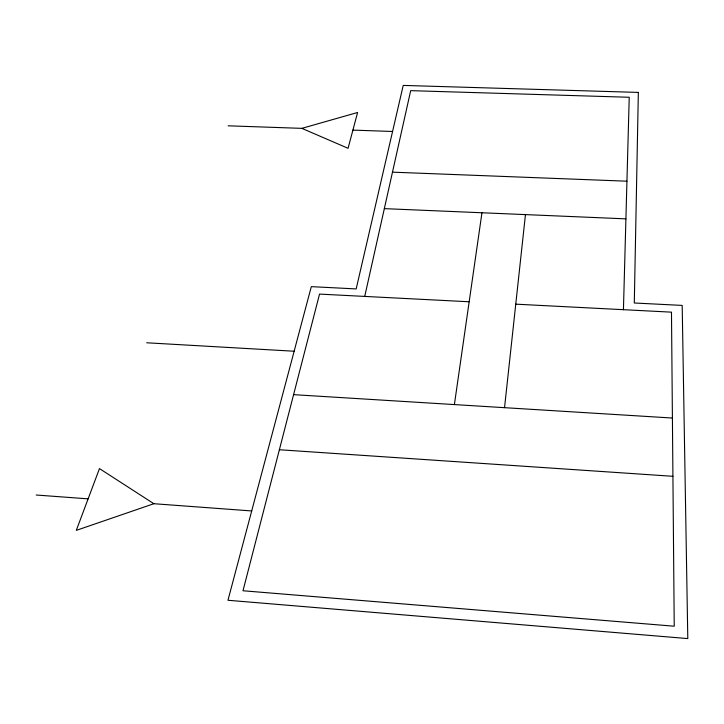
<?xml version="1.0" encoding="UTF-8"?>
<svg xmlns="http://www.w3.org/2000/svg" width="724" height="724" viewBox="0 0 724 724"><rect width="100%" height="100%" fill="white"/><g stroke="black" fill="none" stroke-linecap="round" stroke-linejoin="round"><path stroke-width="1.09" d="M623.436 309.691L629.228 97.269L410.689 90.654L364.733 296.415M504.538 407.675L525.461 214.603M454.391 404.58L481.958 212.766M153.859 503.714L76.301 530.366L99.478 468.591L153.859 503.714L251.699 510.954M301.854 128.356L357.593 112.492L348.072 148.293L301.854 128.356L228.105 125.813M352.905 130.112L392.571 131.478M392.48 172.158L626.939 181.199M384.335 208.63L625.916 218.856M469.161 301.772L319.537 294.098L242.993 590.757L674.234 626.215L671.483 312.153L515.76 304.161M146.691 342.778L294.143 351.231M293.591 394.652L672.415 418.038M279.373 449.74L672.922 476.301M36.2 495.017L88.12 498.854M638.342 92.41L634.296 302.994L682.189 305.41L687.8 638.586L227.96 600.268L311.311 286.65L356.181 288.921L403.223 85.414L638.342 92.41"/></g></svg>
